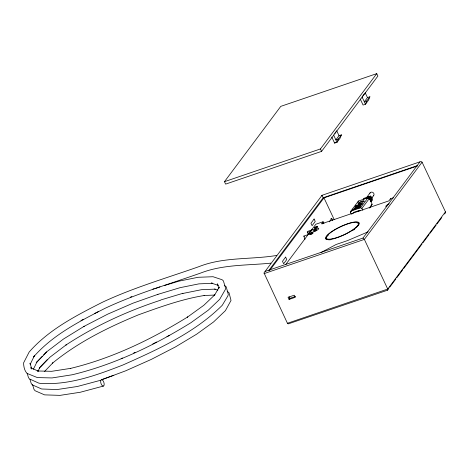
<?xml version="1.0" encoding="UTF-8"?>
<svg xmlns="http://www.w3.org/2000/svg" width="469" height="469" viewBox="0 0 469 469"><rect width="100%" height="100%" fill="white"/><g stroke="black" fill="none" stroke-linecap="round" stroke-linejoin="round"><path stroke-width="0.7" d="M218.988 287.808L219.287 287.022L214.415 295.388L214.878 294.772L203.798 305.307L187.301 317.226L187.706 316.944C151.276 339.462 112.044 358.427 70.256 368.476L70.778 368.353L51.654 371.313L37.397 370.973L38.177 371.055M338.278 139.041L335.868 139.862L339.011 135.658L341.42 134.838L338.278 139.041L337.018 142.3L334.608 143.121L331.741 137.024M341.42 134.838L340.16 138.103L337.018 142.3L333.576 134.978M366.74 100.97L364.331 101.791L367.473 97.593L369.877 96.772L366.74 100.97L365.48 104.235L363.07 105.056L360.198 98.953M369.877 96.772L368.616 100.032L365.48 104.235L362.033 96.913M351.369 214.274L350.454 212.334L350.959 211.038L358.433 201.037L367.989 197.777L369.402 198.422L372.134 204.232L369.971 207.749M357.935 202.332L358.433 201.037M30.268 364.19L34.419 355.701L33.551 356.944C52.798 334.93 79.408 321.359 105.085 308.297C135.951 293.776 168.799 284.296 200.896 272.964C223.267 264.334 247.409 265.53 270.806 263.144M33.381 369.261L36.91 362.045M38.136 370.967L39.736 367.69L39.296 368.317L50.042 357.132L66.293 344.762L65.895 345.049C95.213 325.791 127.334 311.082 160.633 300.183M358.679 207.128L359.881 206.073L358.504 206.301L356.944 208.564M393.509 197.719L390.495 198.745L388.93 200.849L321.517 223.848L323.088 221.749L323.944 223.572M224.469 181.679L280.773 106.369L376.742 73.633L377.891 76.072L321.587 151.381L225.618 184.124L224.469 181.679L320.438 148.943L376.742 73.633M334.749 133.407L336.713 130.781L339.011 135.658M362.426 96.385L364.39 93.765M334.608 143.121L335.3 142.201M265.085 271.457L362.983 238.064L364.366 239.401L387.734 289.056L387.763 290.112L288.306 323.862L287.433 323.27L263.994 272.882L322.021 195.309L420.347 161.711L421.408 161.647L422.082 162.198L445.45 211.853L445.392 212.99L444.43 214.011M268.866 270.384L323.17 197.748L417.615 165.528M269.587 270.619L323.979 197.859L417.392 165.997M285.609 264.686L315.866 224.211L323.088 221.749M322.191 223.924L323.37 222.353M329.367 221.86L331.818 218.589L332.714 220.5M350.454 212.334L352.946 208.998M355.027 206.225L355.86 205.111M353.491 209.555L356.604 205.387L362.338 203.429L359.225 207.597L353.491 209.555L353.72 210.042L356.833 205.873L362.566 203.915M356.44 207.914L355.326 208.57L356.135 207.62L358.128 206.671L355.965 207.955M355.326 208.57L356.241 207.585M355.273 208.465L356.387 207.808M352.659 213.829L353.778 212.328L359.512 210.37L360.45 210.798M356.757 208.5L358.867 205.856M358.82 205.75L358.621 205.803A1.214 0.293 -25.2 0 1 358.562 205.299A1.214 0.293 -25.2 0 1 360.286 204.713A1.214 0.293 -25.2 0 1 359.166 205.621L356.551 208.846M289.045 299.427L295.294 297.299L294.303 295.189L288.054 297.317L289.045 299.427L289.83 298.378L295.452 296.461M358.738 207.151C362.062 205.481 357.132 208.318 359.823 206.213M359.588 206.636L359.881 206.073M350.959 211.038L360.509 207.779L367.989 197.777M358.762 211.372L359.512 210.37M362.836 210.358L361.921 208.424L369.402 198.422M369.226 208.119L372.134 204.232M362.983 238.064L419.913 161.911M422.082 162.198L364.366 239.401L264.065 273.615M445.45 211.853L387.734 289.056L287.433 323.27M387.5 290.164L388.813 288.406M389.686 287.233L395.818 279.032M396.692 277.859L402.824 269.657M403.703 268.485L422.094 243.886M422.968 242.713L429.1 234.512M429.979 233.339L436.111 225.138M436.985 223.971L441.804 217.522M371.172 201.617C371.536 200.415 369.508 196.241 368.722 198.575M370.528 196.024L363.991 198.328L363.364 199.161L369.9 196.857L370.604 196.071A4.414 3.887 36.9 0 1 372.427 199.946L371.8 200.779L370.492 201.242M370.152 192.812L366.43 197.766A2.216 1.952 36.9 0 1 368.88 197.256M366.219 198.281A2.187 1.929 36.4 0 1 366.682 198.047L367.825 197.115A2.187 1.929 36.4 0 1 368.358 197.15M369.543 199.378L370.797 197.713L369.9 196.857M371.612 198.24L373.682 195.491M370.487 201.383L371.741 199.718L371.401 198.668L370.797 197.713L369.238 198.24M36.201 362.613L42.128 356.44M43.605 354.898L46.566 351.809M40.234 366.928L47.158 359.711M36.424 362.637L47.193 351.433L63.473 339.04L84.156 326.295L83.892 326.442L107.759 314.124L133.008 303.173L157.971 294.327L157.643 294.438L180.096 287.673L198.891 283.868L212.768 283.288L211.214 283.03L218.46 285.451M44.59 371.454L52.88 362.824L52.393 363.252C77.989 342.229 107.952 327.409 138.425 314.846C160.093 307.025 181.884 299.099 204.713 295.417L204.027 295.511L214.216 295.083M27.155 373.289L28.427 377.463L29.307 378.864L38.751 383.103L40.287 383.378C68.931 385.412 96.69 375.218 122.954 364.982L123.083 364.929C158.246 349.241 194.635 332.838 222.259 305.29L227.828 296.015L228.303 294.426L226.21 286.811L224.235 285.334M357.302 207.075L356.135 207.62M321.013 252.527L336.126 244.484L347.564 240.585L368.13 231.809M80.938 320.573L83.541 319.231M94.597 313.521L98.502 311.504M152.753 344.012L156.628 342.012M166.97 336.672L169.549 335.335M314.664 229.869L315.485 229.523A1.735 0.422 -25.2 0 1 316.241 229.921A1.735 0.422 -25.2 0 1 313.65 231.012A1.735 0.422 -25.2 0 1 314.664 229.869L315.209 231.024M121.119 358.615L122.444 358.023M133.712 352.999L135.037 352.407M227.166 291.196L229.042 292.803L231.024 300.441L225.396 310.671L213.524 321.986L196.663 334.174L175.406 346.949L151.211 359.442L125.727 370.797L101.064 379.996L100.817 380.435A3.312 1.524 72.5 0 0 102.277 385.653A3.312 1.524 72.5 0 0 104.112 383.501A3.312 1.524 72.5 0 0 101.398 379.755M102.054 379.521L113.82 375.288M130.482 297.106L131.836 296.625M152.865 289.168L154.219 288.687M366.658 198.616L369.273 197.695M155.368 288.453L159.97 286.876M358.556 206.407L359.365 206.096L358.592 206.36M358.146 206.823L357.22 207.017M330.61 219L331.818 218.589M312.061 229.874L307.242 231.522L307.576 232.923A5.558 2.245 71.2 0 1 308.233 234.084M311.352 230.244L316.17 228.602A4.168 1.014 -25.2 0 1 318.603 228.948A4.168 1.014 -25.2 0 1 313.814 231.75L309.001 233.398L309.282 234.002M307.254 232.507L311.381 231.094M304.961 239.313L303.818 236.106L308.631 234.465M164.244 285.58L178.83 281.183L198.053 277.296L213.043 276.722L222.107 279.735L223.373 280.831L225.413 287.591L225.489 289.25L219.662 299.357L208.3 310.161L190.965 322.678C154.131 345.454 114.448 364.612 72.191 374.772L52.018 377.938L37.362 377.586L27.079 373.43C24.494 370.868 23.585 366.377 23.602 362.859L29.166 352.026C48.823 329.543 75.996 315.69 102.213 302.353C133.384 287.673 166.542 278.07 198.962 266.638C223.807 256.766 250.804 259.762 276.61 255.458M160.967 299.908L182.957 293.277M100.642 380.265L77.397 386.485L57.13 389.546L41.659 388.994L32.191 384.809L31.224 383.466L29.952 379.292M103.438 386.057L80.252 392.26L60.032 395.367L44.573 394.869L35.087 390.736L34.032 389.463L32.549 384.592M182.699 293.488L201.459 289.695L215.312 289.115M366.682 198.047L368.282 198.158M359.928 206.178L359.277 206.038M214.521 289.045L217.827 290.147M303.818 236.106L304.404 236.312M38.265 371.079L30.579 367.778L31.235 368.294M360.509 207.779L361.921 208.424M217.862 284.577L217.493 283.821L218.871 288.757M390.495 198.745L390.783 199.348M365.175 92.71L367.473 97.593M358.955 205.703L359.219 205.727A1.214 0.293 -25.2 0 0 360.356 204.836A1.214 0.293 -25.2 0 0 358.773 205.305A1.214 0.293 -25.2 0 0 358.457 205.955M359.225 207.597L359.453 208.084M356.604 205.387L356.833 205.873M320.438 148.943L321.587 151.381M323.979 197.859L334.186 219.545M323.17 197.748L322.021 195.309L321.605 195.819M315.485 229.523L316.059 230.742M289.086 296.795L289.83 298.378M31.822 369.091L30.034 363.205L30.104 364.032M371.741 199.718L371.8 200.779M369.906 193.263A2.216 1.952 36.9 0 1 373.101 192.601A2.216 1.952 36.9 0 1 373.318 195.849M366.482 197.795A2.187 1.929 36.4 0 1 367.309 197.215M358.31 204.285A3.312 0.809 -25.2 0 1 360.638 202.215A3.312 0.809 -25.2 0 1 364.208 201.336M326.266 239.512A18.42 4.491 -25.2 0 1 328.622 234.776M357.636 222.552A18.42 4.491 -25.2 0 1 359.096 223.133M357.067 222.886A17.722 4.315 -25.2 0 1 358.398 225.525M354.664 229.265A17.722 4.315 -25.2 0 1 353.468 230.138M330.674 239.735A17.722 4.315 -25.2 0 1 326.565 238.111M312.606 232.917A1.735 0.422 -25.2 0 1 312.383 233.697A1.735 0.422 -25.2 0 1 310.091 234.57A1.735 0.422 -25.2 0 1 310.713 233.638M386.796 206.694A4.168 1.014 -25.2 0 1 386.075 205.868A4.168 1.014 -25.2 0 1 389.206 203.792M316.634 226.779A1.735 0.422 -25.2 0 1 317.384 227.178A1.735 0.422 -25.2 0 1 314.799 228.268A1.735 0.422 -25.2 0 1 315.813 227.125M285.627 257.112L282.49 261.309L283.639 263.748L286.776 259.55L285.627 257.112M314.089 219.041L310.947 223.244L312.096 225.683L315.238 221.479L314.089 219.041M359.383 203.786A3.312 0.809 -25.2 0 0 364.044 201.06A3.312 0.809 -25.2 0 0 359.664 202.133A3.312 0.809 -25.2 0 0 359.383 203.786M333.588 238.528A17.722 4.315 -25.2 0 0 358.509 223.918A17.722 4.315 -25.2 0 0 335.083 229.675A17.722 4.315 -25.2 0 0 333.588 238.528M333.236 238.838A18.42 4.491 -25.2 0 0 359.143 223.649A18.42 4.491 -25.2 0 0 334.79 229.634A18.42 4.491 -25.2 0 0 333.236 238.838M310.425 234.201A1.735 0.422 -25.2 0 0 312.87 232.771A1.735 0.422 -25.2 0 0 310.572 233.333A1.735 0.422 -25.2 0 0 310.425 234.201M315.133 227.899A1.735 0.422 -25.2 0 0 317.577 226.463A1.735 0.422 -25.2 0 0 315.279 227.031A1.735 0.422 -25.2 0 0 315.133 227.899"/></g></svg>
